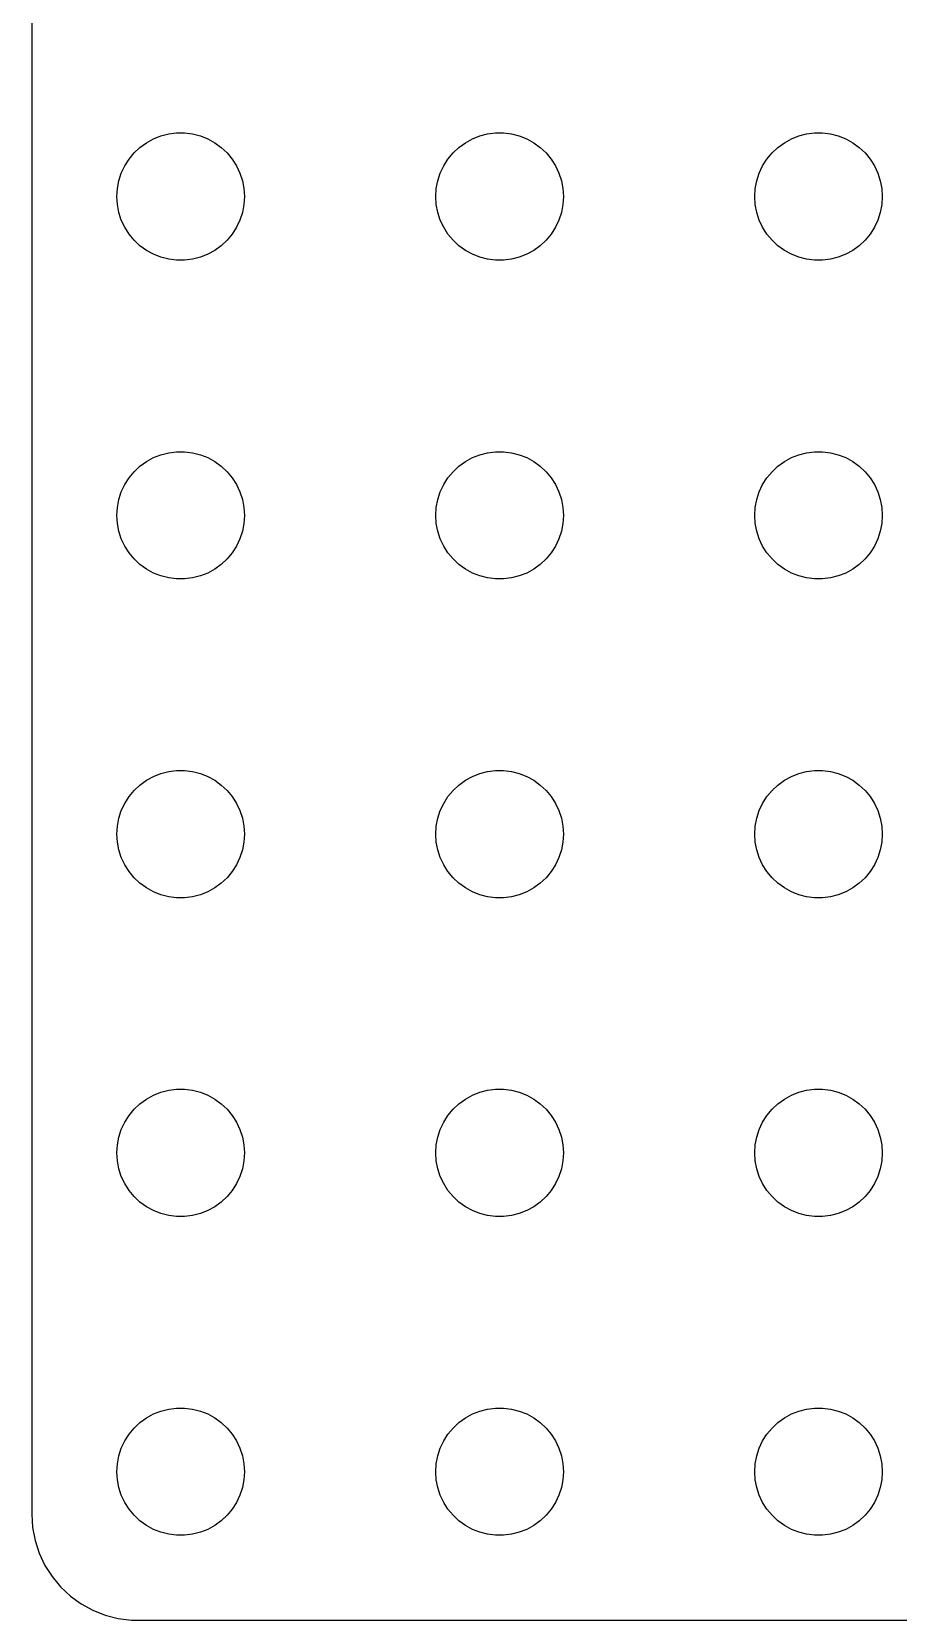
# Model space of a CAD drawing. Header units: metres. Extents: x 0 to 300, y 1 to 299.
# Drawn here: x 0.5 to 41.2, y 0.5 to 75.3 of the extents above; entities that cross this region are included whole.
import ezdxf

# ---------------------------------------------------------------- set-up
doc = ezdxf.new("R2010")
doc.units = ezdxf.units.M

msp = doc.modelspace()

# ---------------------------------------------------------------- linework, layer by layer
for p, q in [((0.5, 294.5), (0.5, 5.5)), ((6.22266, 70.2145), (6.57294, 70.3532)), ((6.57294, 70.3532), (6.93785, 70.4469)), ((6.93785, 70.4469), (7.31161, 70.4941)), ((7.31161, 70.4941), (7.68837, 70.4941)), ((7.68837, 70.4941), (8.06213, 70.4469)), ((8.06213, 70.4469), (8.42705, 70.3532)), ((8.42705, 70.3532), (8.77733, 70.2145)), ((21.2227, 70.2145), (21.5729, 70.3532)), ((21.5729, 70.3532), (21.9379, 70.4469)), ((21.9379, 70.4469), (22.3116, 70.4941)), ((22.3116, 70.4941), (22.6884, 70.4941)), ((22.6884, 70.4941), (23.0621, 70.4469)), ((23.0621, 70.4469), (23.427, 70.3532)), ((23.427, 70.3532), (23.7773, 70.2145)), ((36.2227, 70.2145), (36.5729, 70.3532)), ((36.5729, 70.3532), (36.9379, 70.4469)), ((36.9379, 70.4469), (37.3116, 70.4941)), ((37.3116, 70.4941), (37.6884, 70.4941)), ((37.6884, 70.4941), (38.0621, 70.4469)), ((38.0621, 70.4469), (38.427, 70.3532)), ((38.427, 70.3532), (38.7773, 70.2145)), ((5.07294, 69.2634), (5.31308, 69.5536)), ((5.31308, 69.5536), (5.58772, 69.8115)), ((5.58772, 69.8115), (5.89252, 70.033)), ((5.89252, 70.033), (6.22266, 70.2145)), ((8.77733, 70.2145), (9.10747, 70.033)), ((9.10747, 70.033), (9.41226, 69.8115)), ((9.41226, 69.8115), (9.6869, 69.5536)), ((9.6869, 69.5536), (9.92705, 69.2634)), ((20.0729, 69.2634), (20.3131, 69.5536)), ((20.3131, 69.5536), (20.5877, 69.8115)), ((20.5877, 69.8115), (20.8925, 70.033)), ((20.8925, 70.033), (21.2227, 70.2145)), ((23.7773, 70.2145), (24.1075, 70.033)), ((24.1075, 70.033), (24.4123, 69.8115)), ((24.4123, 69.8115), (24.6869, 69.5536)), ((24.6869, 69.5536), (24.927, 69.2634)), ((35.0729, 69.2634), (35.3131, 69.5536)), ((35.3131, 69.5536), (35.5877, 69.8115)), ((35.5877, 69.8115), (35.8925, 70.033)), ((35.8925, 70.033), (36.2227, 70.2145)), ((38.7773, 70.2145), (39.1075, 70.033)), ((39.1075, 70.033), (39.4123, 69.8115)), ((39.4123, 69.8115), (39.6869, 69.5536)), ((39.6869, 69.5536), (39.927, 69.2634)), ((4.71066, 68.6044), (4.87108, 68.9453)), ((4.87108, 68.9453), (5.07294, 69.2634)), ((9.92705, 69.2634), (10.1289, 68.9453)), ((10.1289, 68.9453), (10.2893, 68.6044)), ((19.7107, 68.6044), (19.8711, 68.9453)), ((19.8711, 68.9453), (20.0729, 69.2634)), ((24.927, 69.2634), (25.1289, 68.9453)), ((25.1289, 68.9453), (25.2893, 68.6044)), ((34.7107, 68.6044), (34.8711, 68.9453)), ((34.8711, 68.9453), (35.0729, 69.2634)), ((39.927, 69.2634), (40.1289, 68.9453)), ((40.1289, 68.9453), (40.2893, 68.6044)), ((4.52365, 67.876), (4.59424, 68.2461)), ((4.59424, 68.2461), (4.71066, 68.6044)), ((10.2893, 68.6044), (10.4057, 68.2461)), ((10.4057, 68.2461), (10.4763, 67.876)), ((19.5237, 67.876), (19.5942, 68.2461)), ((19.5942, 68.2461), (19.7107, 68.6044)), ((25.2893, 68.6044), (25.4057, 68.2461)), ((25.4057, 68.2461), (25.4763, 67.876)), ((34.5237, 67.876), (34.5942, 68.2461)), ((34.5942, 68.2461), (34.7107, 68.6044)), ((40.2893, 68.6044), (40.4057, 68.2461)), ((40.4057, 68.2461), (40.4763, 67.876)), ((4.5, 67.5), (4.52365, 67.876)), ((4.52365, 67.124), (4.5, 67.5)), ((10.4763, 67.876), (10.5, 67.5)), ((10.5, 67.5), (10.4763, 67.124)), ((19.5, 67.5), (19.5237, 67.876)), ((19.5237, 67.124), (19.5, 67.5)), ((25.4763, 67.876), (25.5, 67.5)), ((25.5, 67.5), (25.4763, 67.124)), ((34.5, 67.5), (34.5237, 67.876)), ((34.5237, 67.124), (34.5, 67.5)), ((40.4763, 67.876), (40.5, 67.5)), ((40.5, 67.5), (40.4763, 67.124)), ((4.59424, 66.7539), (4.52365, 67.124)), ((4.71066, 66.3956), (4.59424, 66.7539)), ((10.4057, 66.7539), (10.2893, 66.3956)), ((10.4763, 67.124), (10.4057, 66.7539)), ((19.5942, 66.7539), (19.5237, 67.124)), ((19.7107, 66.3956), (19.5942, 66.7539)), ((25.4057, 66.7539), (25.2893, 66.3956)), ((25.4763, 67.124), (25.4057, 66.7539)), ((34.5942, 66.7539), (34.5237, 67.124)), ((34.7107, 66.3956), (34.5942, 66.7539)), ((40.4057, 66.7539), (40.2893, 66.3956)), ((40.4763, 67.124), (40.4057, 66.7539)), ((4.87108, 66.0547), (4.71066, 66.3956)), ((5.07294, 65.7366), (4.87108, 66.0547)), ((10.1289, 66.0547), (9.92705, 65.7366)), ((10.2893, 66.3956), (10.1289, 66.0547)), ((19.8711, 66.0547), (19.7107, 66.3956)), ((20.0729, 65.7366), (19.8711, 66.0547)), ((25.1289, 66.0547), (24.927, 65.7366)), ((25.2893, 66.3956), (25.1289, 66.0547)), ((34.8711, 66.0547), (34.7107, 66.3956)), ((35.0729, 65.7366), (34.8711, 66.0547)), ((40.1289, 66.0547), (39.927, 65.7366)), ((40.2893, 66.3956), (40.1289, 66.0547)), ((5.31308, 65.4464), (5.07294, 65.7366)), ((5.58772, 65.1885), (5.31308, 65.4464)), ((5.89252, 64.967), (5.58772, 65.1885)), ((9.41226, 65.1885), (9.10747, 64.967)), ((9.6869, 65.4464), (9.41226, 65.1885)), ((9.92705, 65.7366), (9.6869, 65.4464)), ((20.3131, 65.4464), (20.0729, 65.7366)), ((20.5877, 65.1885), (20.3131, 65.4464)), ((20.8925, 64.967), (20.5877, 65.1885)), ((24.4123, 65.1885), (24.1075, 64.967)), ((24.6869, 65.4464), (24.4123, 65.1885)), ((24.927, 65.7366), (24.6869, 65.4464)), ((35.3131, 65.4464), (35.0729, 65.7366)), ((35.5877, 65.1885), (35.3131, 65.4464)), ((35.8925, 64.967), (35.5877, 65.1885)), ((39.4123, 65.1885), (39.1075, 64.967)), ((39.6869, 65.4464), (39.4123, 65.1885)), ((39.927, 65.7366), (39.6869, 65.4464)), ((6.22266, 64.7855), (5.89252, 64.967)), ((6.57294, 64.6468), (6.22266, 64.7855)), ((6.93785, 64.5531), (6.57294, 64.6468)), ((7.31161, 64.5059), (6.93785, 64.5531)), ((7.68837, 64.5059), (7.31161, 64.5059)), ((8.06213, 64.5531), (7.68837, 64.5059)), ((8.42705, 64.6468), (8.06213, 64.5531)), ((8.77733, 64.7855), (8.42705, 64.6468)), ((9.10747, 64.967), (8.77733, 64.7855)), ((21.2227, 64.7855), (20.8925, 64.967)), ((21.5729, 64.6468), (21.2227, 64.7855)), ((21.9379, 64.5531), (21.5729, 64.6468)), ((22.3116, 64.5059), (21.9379, 64.5531)), ((22.6884, 64.5059), (22.3116, 64.5059)), ((23.0621, 64.5531), (22.6884, 64.5059)), ((23.427, 64.6468), (23.0621, 64.5531)), ((23.7773, 64.7855), (23.427, 64.6468)), ((24.1075, 64.967), (23.7773, 64.7855)), ((36.2227, 64.7855), (35.8925, 64.967)), ((36.5729, 64.6468), (36.2227, 64.7855)), ((36.9379, 64.5531), (36.5729, 64.6468)), ((37.3116, 64.5059), (36.9379, 64.5531)), ((37.6884, 64.5059), (37.3116, 64.5059)), ((38.0621, 64.5531), (37.6884, 64.5059)), ((38.427, 64.6468), (38.0621, 64.5531)), ((38.7773, 64.7855), (38.427, 64.6468)), ((39.1075, 64.967), (38.7773, 64.7855)), ((6.22266, 55.2145), (6.57294, 55.3532)), ((6.57294, 55.3532), (6.93785, 55.4469)), ((6.93785, 55.4469), (7.31161, 55.4941)), ((7.31161, 55.4941), (7.68837, 55.4941)), ((7.68837, 55.4941), (8.06213, 55.4469)), ((8.06213, 55.4469), (8.42705, 55.3532)), ((8.42705, 55.3532), (8.77733, 55.2145)), ((21.2227, 55.2145), (21.5729, 55.3532)), ((21.5729, 55.3532), (21.9379, 55.4469)), ((21.9379, 55.4469), (22.3116, 55.4941)), ((22.3116, 55.4941), (22.6884, 55.4941)), ((22.6884, 55.4941), (23.0621, 55.4469)), ((23.0621, 55.4469), (23.427, 55.3532)), ((23.427, 55.3532), (23.7773, 55.2145)), ((36.2227, 55.2145), (36.5729, 55.3532)), ((36.5729, 55.3532), (36.9379, 55.4469)), ((36.9379, 55.4469), (37.3116, 55.4941)), ((37.3116, 55.4941), (37.6884, 55.4941)), ((37.6884, 55.4941), (38.0621, 55.4469)), ((38.0621, 55.4469), (38.427, 55.3532)), ((38.427, 55.3532), (38.7773, 55.2145)), ((5.31308, 54.5536), (5.58772, 54.8115)), ((5.58772, 54.8115), (5.89252, 55.033)), ((5.89252, 55.033), (6.22266, 55.2145)), ((8.77733, 55.2145), (9.10747, 55.033)), ((9.10747, 55.033), (9.41226, 54.8115)), ((9.41226, 54.8115), (9.6869, 54.5536)), ((20.3131, 54.5536), (20.5877, 54.8115)), ((20.5877, 54.8115), (20.8925, 55.033)), ((20.8925, 55.033), (21.2227, 55.2145)), ((23.7773, 55.2145), (24.1075, 55.033)), ((24.1075, 55.033), (24.4123, 54.8115)), ((24.4123, 54.8115), (24.6869, 54.5536)), ((35.3131, 54.5536), (35.5877, 54.8115)), ((35.5877, 54.8115), (35.8925, 55.033)), ((35.8925, 55.033), (36.2227, 55.2145)), ((38.7773, 55.2145), (39.1075, 55.033)), ((39.1075, 55.033), (39.4123, 54.8115)), ((39.4123, 54.8115), (39.6869, 54.5536)), ((4.71066, 53.6044), (4.87108, 53.9453)), ((4.87108, 53.9453), (5.07294, 54.2634)), ((5.07294, 54.2634), (5.31308, 54.5536)), ((9.6869, 54.5536), (9.92705, 54.2634)), ((9.92705, 54.2634), (10.1289, 53.9453)), ((10.1289, 53.9453), (10.2893, 53.6044)), ((19.7107, 53.6044), (19.8711, 53.9453)), ((19.8711, 53.9453), (20.0729, 54.2634)), ((20.0729, 54.2634), (20.3131, 54.5536)), ((24.6869, 54.5536), (24.927, 54.2634)), ((24.927, 54.2634), (25.1289, 53.9453)), ((25.1289, 53.9453), (25.2893, 53.6044)), ((34.7107, 53.6044), (34.8711, 53.9453)), ((34.8711, 53.9453), (35.0729, 54.2634)), ((35.0729, 54.2634), (35.3131, 54.5536)), ((39.6869, 54.5536), (39.927, 54.2634)), ((39.927, 54.2634), (40.1289, 53.9453)), ((40.1289, 53.9453), (40.2893, 53.6044)), ((4.52365, 52.876), (4.59424, 53.2461)), ((4.59424, 53.2461), (4.71066, 53.6044)), ((10.2893, 53.6044), (10.4057, 53.2461)), ((10.4057, 53.2461), (10.4763, 52.876)), ((19.5237, 52.876), (19.5942, 53.2461)), ((19.5942, 53.2461), (19.7107, 53.6044)), ((25.2893, 53.6044), (25.4057, 53.2461)), ((25.4057, 53.2461), (25.4763, 52.876)), ((34.5237, 52.876), (34.5942, 53.2461)), ((34.5942, 53.2461), (34.7107, 53.6044)), ((40.2893, 53.6044), (40.4057, 53.2461)), ((40.4057, 53.2461), (40.4763, 52.876)), ((4.5, 52.5), (4.52365, 52.876)), ((4.52365, 52.124), (4.5, 52.5)), ((10.4763, 52.876), (10.5, 52.5)), ((10.5, 52.5), (10.4763, 52.124)), ((19.5, 52.5), (19.5237, 52.876)), ((19.5237, 52.124), (19.5, 52.5)), ((25.4763, 52.876), (25.5, 52.5)), ((25.5, 52.5), (25.4763, 52.124)), ((34.5, 52.5), (34.5237, 52.876)), ((34.5237, 52.124), (34.5, 52.5)), ((40.4763, 52.876), (40.5, 52.5)), ((40.5, 52.5), (40.4763, 52.124)), ((4.59424, 51.7539), (4.52365, 52.124)), ((4.71066, 51.3956), (4.59424, 51.7539)), ((10.4057, 51.7539), (10.2893, 51.3956)), ((10.4763, 52.124), (10.4057, 51.7539)), ((19.5942, 51.7539), (19.5237, 52.124)), ((19.7107, 51.3956), (19.5942, 51.7539)), ((25.4057, 51.7539), (25.2893, 51.3956)), ((25.4763, 52.124), (25.4057, 51.7539)), ((34.5942, 51.7539), (34.5237, 52.124)), ((34.7107, 51.3956), (34.5942, 51.7539)), ((40.4057, 51.7539), (40.2893, 51.3956)), ((40.4763, 52.124), (40.4057, 51.7539)), ((4.87108, 51.0547), (4.71066, 51.3956)), ((5.07294, 50.7366), (4.87108, 51.0547)), ((10.1289, 51.0547), (9.92705, 50.7366)), ((10.2893, 51.3956), (10.1289, 51.0547)), ((19.8711, 51.0547), (19.7107, 51.3956)), ((20.0729, 50.7366), (19.8711, 51.0547)), ((25.1289, 51.0547), (24.927, 50.7366)), ((25.2893, 51.3956), (25.1289, 51.0547)), ((34.8711, 51.0547), (34.7107, 51.3956)), ((35.0729, 50.7366), (34.8711, 51.0547)), ((40.1289, 51.0547), (39.927, 50.7366)), ((40.2893, 51.3956), (40.1289, 51.0547)), ((5.31308, 50.4464), (5.07294, 50.7366)), ((5.58772, 50.1885), (5.31308, 50.4464)), ((5.89252, 49.967), (5.58772, 50.1885)), ((9.41226, 50.1885), (9.10747, 49.967)), ((9.6869, 50.4464), (9.41226, 50.1885)), ((9.92705, 50.7366), (9.6869, 50.4464)), ((20.3131, 50.4464), (20.0729, 50.7366)), ((20.5877, 50.1885), (20.3131, 50.4464)), ((20.8925, 49.967), (20.5877, 50.1885)), ((24.4123, 50.1885), (24.1075, 49.967)), ((24.6869, 50.4464), (24.4123, 50.1885)), ((24.927, 50.7366), (24.6869, 50.4464)), ((35.3131, 50.4464), (35.0729, 50.7366)), ((35.5877, 50.1885), (35.3131, 50.4464)), ((35.8925, 49.967), (35.5877, 50.1885)), ((39.4123, 50.1885), (39.1075, 49.967)), ((39.6869, 50.4464), (39.4123, 50.1885)), ((39.927, 50.7366), (39.6869, 50.4464)), ((6.22266, 49.7855), (5.89252, 49.967)), ((6.57294, 49.6468), (6.22266, 49.7855)), ((6.93785, 49.5531), (6.57294, 49.6468)), ((7.31161, 49.5059), (6.93785, 49.5531)), ((7.68837, 49.5059), (7.31161, 49.5059)), ((8.06213, 49.5531), (7.68837, 49.5059)), ((8.42705, 49.6468), (8.06213, 49.5531)), ((8.77733, 49.7855), (8.42705, 49.6468)), ((9.10747, 49.967), (8.77733, 49.7855)), ((21.2227, 49.7855), (20.8925, 49.967)), ((21.5729, 49.6468), (21.2227, 49.7855)), ((21.9379, 49.5531), (21.5729, 49.6468)), ((22.3116, 49.5059), (21.9379, 49.5531)), ((22.6884, 49.5059), (22.3116, 49.5059)), ((23.0621, 49.5531), (22.6884, 49.5059)), ((23.427, 49.6468), (23.0621, 49.5531)), ((23.7773, 49.7855), (23.427, 49.6468)), ((24.1075, 49.967), (23.7773, 49.7855)), ((36.2227, 49.7855), (35.8925, 49.967)), ((36.5729, 49.6468), (36.2227, 49.7855)), ((36.9379, 49.5531), (36.5729, 49.6468)), ((37.3116, 49.5059), (36.9379, 49.5531)), ((37.6884, 49.5059), (37.3116, 49.5059)), ((38.0621, 49.5531), (37.6884, 49.5059)), ((38.427, 49.6468), (38.0621, 49.5531)), ((38.7773, 49.7855), (38.427, 49.6468)), ((39.1075, 49.967), (38.7773, 49.7855)), ((6.57294, 40.3532), (6.93785, 40.4469)), ((6.93785, 40.4469), (7.31161, 40.4941)), ((7.31161, 40.4941), (7.68837, 40.4941)), ((7.68837, 40.4941), (8.06213, 40.4469)), ((8.06213, 40.4469), (8.42705, 40.3532)), ((21.5729, 40.3532), (21.9379, 40.4469)), ((21.9379, 40.4469), (22.3116, 40.4941)), ((22.3116, 40.4941), (22.6884, 40.4941)), ((22.6884, 40.4941), (23.0621, 40.4469)), ((23.0621, 40.4469), (23.427, 40.3532)), ((36.5729, 40.3532), (36.9379, 40.4469)), ((36.9379, 40.4469), (37.3116, 40.4941)), ((37.3116, 40.4941), (37.6884, 40.4941)), ((37.6884, 40.4941), (38.0621, 40.4469)), ((38.0621, 40.4469), (38.427, 40.3532)), ((5.31308, 39.5536), (5.58772, 39.8115)), ((5.58772, 39.8115), (5.89252, 40.033)), ((5.89252, 40.033), (6.22266, 40.2145)), ((6.22266, 40.2145), (6.57294, 40.3532)), ((8.42705, 40.3532), (8.77733, 40.2145)), ((8.77733, 40.2145), (9.10747, 40.033)), ((9.10747, 40.033), (9.41226, 39.8115)), ((9.41226, 39.8115), (9.6869, 39.5536)), ((20.3131, 39.5536), (20.5877, 39.8115)), ((20.5877, 39.8115), (20.8925, 40.033)), ((20.8925, 40.033), (21.2227, 40.2145)), ((21.2227, 40.2145), (21.5729, 40.3532)), ((23.427, 40.3532), (23.7773, 40.2145)), ((23.7773, 40.2145), (24.1075, 40.033)), ((24.1075, 40.033), (24.4123, 39.8115)), ((24.4123, 39.8115), (24.6869, 39.5536)), ((35.3131, 39.5536), (35.5877, 39.8115)), ((35.5877, 39.8115), (35.8925, 40.033)), ((35.8925, 40.033), (36.2227, 40.2145)), ((36.2227, 40.2145), (36.5729, 40.3532)), ((38.427, 40.3532), (38.7773, 40.2145)), ((38.7773, 40.2145), (39.1075, 40.033)), ((39.1075, 40.033), (39.4123, 39.8115)), ((39.4123, 39.8115), (39.6869, 39.5536)), ((4.71066, 38.6044), (4.87108, 38.9453)), ((4.87108, 38.9453), (5.07294, 39.2634)), ((5.07294, 39.2634), (5.31308, 39.5536)), ((9.6869, 39.5536), (9.92705, 39.2634)), ((9.92705, 39.2634), (10.1289, 38.9453)), ((10.1289, 38.9453), (10.2893, 38.6044)), ((19.7107, 38.6044), (19.8711, 38.9453)), ((19.8711, 38.9453), (20.0729, 39.2634)), ((20.0729, 39.2634), (20.3131, 39.5536)), ((24.6869, 39.5536), (24.927, 39.2634)), ((24.927, 39.2634), (25.1289, 38.9453)), ((25.1289, 38.9453), (25.2893, 38.6044)), ((34.7107, 38.6044), (34.8711, 38.9453)), ((34.8711, 38.9453), (35.0729, 39.2634)), ((35.0729, 39.2634), (35.3131, 39.5536)), ((39.6869, 39.5536), (39.927, 39.2634)), ((39.927, 39.2634), (40.1289, 38.9453)), ((40.1289, 38.9453), (40.2893, 38.6044)), ((4.52365, 37.876), (4.59424, 38.2461)), ((4.59424, 38.2461), (4.71066, 38.6044)), ((10.2893, 38.6044), (10.4057, 38.2461)), ((10.4057, 38.2461), (10.4763, 37.876)), ((19.5237, 37.876), (19.5942, 38.2461)), ((19.5942, 38.2461), (19.7107, 38.6044)), ((25.2893, 38.6044), (25.4057, 38.2461)), ((25.4057, 38.2461), (25.4763, 37.876)), ((34.5237, 37.876), (34.5942, 38.2461)), ((34.5942, 38.2461), (34.7107, 38.6044)), ((40.2893, 38.6044), (40.4057, 38.2461)), ((40.4057, 38.2461), (40.4763, 37.876)), ((4.5, 37.5), (4.52365, 37.876)), ((4.52365, 37.124), (4.5, 37.5)), ((10.4763, 37.876), (10.5, 37.5)), ((10.5, 37.5), (10.4763, 37.124)), ((19.5, 37.5), (19.5237, 37.876)), ((19.5237, 37.124), (19.5, 37.5)), ((25.4763, 37.876), (25.5, 37.5)), ((25.5, 37.5), (25.4763, 37.124)), ((34.5, 37.5), (34.5237, 37.876)), ((34.5237, 37.124), (34.5, 37.5)), ((40.4763, 37.876), (40.5, 37.5)), ((40.5, 37.5), (40.4763, 37.124)), ((4.59424, 36.7539), (4.52365, 37.124)), ((4.71066, 36.3956), (4.59424, 36.7539)), ((10.4057, 36.7539), (10.2893, 36.3956)), ((10.4763, 37.124), (10.4057, 36.7539)), ((19.5942, 36.7539), (19.5237, 37.124)), ((19.7107, 36.3956), (19.5942, 36.7539)), ((25.4057, 36.7539), (25.2893, 36.3956)), ((25.4763, 37.124), (25.4057, 36.7539)), ((34.5942, 36.7539), (34.5237, 37.124)), ((34.7107, 36.3956), (34.5942, 36.7539)), ((40.4057, 36.7539), (40.2893, 36.3956)), ((40.4763, 37.124), (40.4057, 36.7539)), ((4.87108, 36.0547), (4.71066, 36.3956)), ((5.07294, 35.7366), (4.87108, 36.0547)), ((10.1289, 36.0547), (9.92705, 35.7366)), ((10.2893, 36.3956), (10.1289, 36.0547)), ((19.8711, 36.0547), (19.7107, 36.3956)), ((20.0729, 35.7366), (19.8711, 36.0547)), ((25.1289, 36.0547), (24.927, 35.7366)), ((25.2893, 36.3956), (25.1289, 36.0547)), ((34.8711, 36.0547), (34.7107, 36.3956)), ((35.0729, 35.7366), (34.8711, 36.0547)), ((40.1289, 36.0547), (39.927, 35.7366)), ((40.2893, 36.3956), (40.1289, 36.0547)), ((5.31308, 35.4464), (5.07294, 35.7366)), ((5.58772, 35.1885), (5.31308, 35.4464)), ((5.89252, 34.967), (5.58772, 35.1885)), ((9.41226, 35.1885), (9.10747, 34.967)), ((9.6869, 35.4464), (9.41226, 35.1885)), ((9.92705, 35.7366), (9.6869, 35.4464)), ((20.3131, 35.4464), (20.0729, 35.7366)), ((20.5877, 35.1885), (20.3131, 35.4464)), ((20.8925, 34.967), (20.5877, 35.1885)), ((24.4123, 35.1885), (24.1075, 34.967)), ((24.6869, 35.4464), (24.4123, 35.1885)), ((24.927, 35.7366), (24.6869, 35.4464)), ((35.3131, 35.4464), (35.0729, 35.7366)), ((35.5877, 35.1885), (35.3131, 35.4464)), ((35.8925, 34.967), (35.5877, 35.1885)), ((39.4123, 35.1885), (39.1075, 34.967)), ((39.6869, 35.4464), (39.4123, 35.1885)), ((39.927, 35.7366), (39.6869, 35.4464)), ((6.22266, 34.7855), (5.89252, 34.967)), ((6.57294, 34.6468), (6.22266, 34.7855)), ((6.93785, 34.5531), (6.57294, 34.6468)), ((7.31161, 34.5059), (6.93785, 34.5531)), ((7.68837, 34.5059), (7.31161, 34.5059)), ((8.06213, 34.5531), (7.68837, 34.5059)), ((8.42705, 34.6468), (8.06213, 34.5531)), ((8.77733, 34.7855), (8.42705, 34.6468)), ((9.10747, 34.967), (8.77733, 34.7855)), ((21.2227, 34.7855), (20.8925, 34.967)), ((21.5729, 34.6468), (21.2227, 34.7855)), ((21.9379, 34.5531), (21.5729, 34.6468)), ((22.3116, 34.5059), (21.9379, 34.5531)), ((22.6884, 34.5059), (22.3116, 34.5059)), ((23.0621, 34.5531), (22.6884, 34.5059)), ((23.427, 34.6468), (23.0621, 34.5531)), ((23.7773, 34.7855), (23.427, 34.6468)), ((24.1075, 34.967), (23.7773, 34.7855)), ((36.2227, 34.7855), (35.8925, 34.967)), ((36.5729, 34.6468), (36.2227, 34.7855)), ((36.9379, 34.5531), (36.5729, 34.6468)), ((37.3116, 34.5059), (36.9379, 34.5531)), ((37.6884, 34.5059), (37.3116, 34.5059)), ((38.0621, 34.5531), (37.6884, 34.5059)), ((38.427, 34.6468), (38.0621, 34.5531)), ((38.7773, 34.7855), (38.427, 34.6468)), ((39.1075, 34.967), (38.7773, 34.7855)), ((6.57294, 25.3532), (6.93785, 25.4469)), ((6.93785, 25.4469), (7.31161, 25.4941)), ((7.31161, 25.4941), (7.68837, 25.4941)), ((7.68837, 25.4941), (8.06213, 25.4469)), ((8.06213, 25.4469), (8.42705, 25.3532)), ((21.5729, 25.3532), (21.9379, 25.4469)), ((21.9379, 25.4469), (22.3116, 25.4941)), ((22.3116, 25.4941), (22.6884, 25.4941)), ((22.6884, 25.4941), (23.0621, 25.4469)), ((23.0621, 25.4469), (23.427, 25.3532)), ((36.5729, 25.3532), (36.9379, 25.4469)), ((36.9379, 25.4469), (37.3116, 25.4941)), ((37.3116, 25.4941), (37.6884, 25.4941)), ((37.6884, 25.4941), (38.0621, 25.4469)), ((38.0621, 25.4469), (38.427, 25.3532)), ((5.31308, 24.5536), (5.58772, 24.8115)), ((5.58772, 24.8115), (5.89252, 25.033)), ((5.89252, 25.033), (6.22266, 25.2145)), ((6.22266, 25.2145), (6.57294, 25.3532)), ((8.42705, 25.3532), (8.77733, 25.2145)), ((8.77733, 25.2145), (9.10747, 25.033)), ((9.10747, 25.033), (9.41226, 24.8115)), ((9.41226, 24.8115), (9.6869, 24.5536)), ((20.3131, 24.5536), (20.5877, 24.8115)), ((20.5877, 24.8115), (20.8925, 25.033)), ((20.8925, 25.033), (21.2227, 25.2145)), ((21.2227, 25.2145), (21.5729, 25.3532)), ((23.427, 25.3532), (23.7773, 25.2145)), ((23.7773, 25.2145), (24.1075, 25.033)), ((24.1075, 25.033), (24.4123, 24.8115)), ((24.4123, 24.8115), (24.6869, 24.5536)), ((35.3131, 24.5536), (35.5877, 24.8115)), ((35.5877, 24.8115), (35.8925, 25.033)), ((35.8925, 25.033), (36.2227, 25.2145)), ((36.2227, 25.2145), (36.5729, 25.3532)), ((38.427, 25.3532), (38.7773, 25.2145)), ((38.7773, 25.2145), (39.1075, 25.033)), ((39.1075, 25.033), (39.4123, 24.8115)), ((39.4123, 24.8115), (39.6869, 24.5536)), ((4.71066, 23.6044), (4.87108, 23.9453)), ((4.87108, 23.9453), (5.07294, 24.2634)), ((5.07294, 24.2634), (5.31308, 24.5536)), ((9.6869, 24.5536), (9.92705, 24.2634)), ((9.92705, 24.2634), (10.1289, 23.9453)), ((10.1289, 23.9453), (10.2893, 23.6044)), ((19.7107, 23.6044), (19.8711, 23.9453)), ((19.8711, 23.9453), (20.0729, 24.2634)), ((20.0729, 24.2634), (20.3131, 24.5536)), ((24.6869, 24.5536), (24.927, 24.2634)), ((24.927, 24.2634), (25.1289, 23.9453)), ((25.1289, 23.9453), (25.2893, 23.6044)), ((34.7107, 23.6044), (34.8711, 23.9453)), ((34.8711, 23.9453), (35.0729, 24.2634)), ((35.0729, 24.2634), (35.3131, 24.5536)), ((39.6869, 24.5536), (39.927, 24.2634)), ((39.927, 24.2634), (40.1289, 23.9453)), ((40.1289, 23.9453), (40.2893, 23.6044)), ((4.52365, 22.876), (4.59424, 23.2461)), ((4.59424, 23.2461), (4.71066, 23.6044)), ((10.2893, 23.6044), (10.4057, 23.2461)), ((10.4057, 23.2461), (10.4763, 22.876)), ((19.5237, 22.876), (19.5942, 23.2461)), ((19.5942, 23.2461), (19.7107, 23.6044)), ((25.2893, 23.6044), (25.4057, 23.2461)), ((25.4057, 23.2461), (25.4763, 22.876)), ((34.5237, 22.876), (34.5942, 23.2461)), ((34.5942, 23.2461), (34.7107, 23.6044)), ((40.2893, 23.6044), (40.4057, 23.2461)), ((40.4057, 23.2461), (40.4763, 22.876)), ((4.5, 22.5), (4.52365, 22.876)), ((4.52365, 22.124), (4.5, 22.5)), ((10.4763, 22.876), (10.5, 22.5)), ((10.5, 22.5), (10.4763, 22.124)), ((19.5, 22.5), (19.5237, 22.876)), ((19.5237, 22.124), (19.5, 22.5)), ((25.4763, 22.876), (25.5, 22.5)), ((25.5, 22.5), (25.4763, 22.124)), ((34.5, 22.5), (34.5237, 22.876)), ((34.5237, 22.124), (34.5, 22.5)), ((40.4763, 22.876), (40.5, 22.5)), ((40.5, 22.5), (40.4763, 22.124)), ((4.59424, 21.7539), (4.52365, 22.124)), ((4.71066, 21.3956), (4.59424, 21.7539)), ((10.4057, 21.7539), (10.2893, 21.3956)), ((10.4763, 22.124), (10.4057, 21.7539)), ((19.5942, 21.7539), (19.5237, 22.124)), ((19.7107, 21.3956), (19.5942, 21.7539)), ((25.4057, 21.7539), (25.2893, 21.3956)), ((25.4763, 22.124), (25.4057, 21.7539)), ((34.5942, 21.7539), (34.5237, 22.124)), ((34.7107, 21.3956), (34.5942, 21.7539)), ((40.4057, 21.7539), (40.2893, 21.3956)), ((40.4763, 22.124), (40.4057, 21.7539)), ((4.87108, 21.0547), (4.71066, 21.3956)), ((5.07294, 20.7366), (4.87108, 21.0547)), ((10.1289, 21.0547), (9.92705, 20.7366)), ((10.2893, 21.3956), (10.1289, 21.0547)), ((19.8711, 21.0547), (19.7107, 21.3956)), ((20.0729, 20.7366), (19.8711, 21.0547)), ((25.1289, 21.0547), (24.927, 20.7366)), ((25.2893, 21.3956), (25.1289, 21.0547)), ((34.8711, 21.0547), (34.7107, 21.3956)), ((35.0729, 20.7366), (34.8711, 21.0547)), ((40.1289, 21.0547), (39.927, 20.7366)), ((40.2893, 21.3956), (40.1289, 21.0547)), ((5.31308, 20.4464), (5.07294, 20.7366)), ((5.58772, 20.1884), (5.31308, 20.4464)), ((5.89252, 19.967), (5.58772, 20.1884)), ((9.41226, 20.1884), (9.10747, 19.967)), ((9.6869, 20.4464), (9.41226, 20.1884)), ((9.92705, 20.7366), (9.6869, 20.4464)), ((20.3131, 20.4464), (20.0729, 20.7366)), ((20.5877, 20.1884), (20.3131, 20.4464)), ((20.8925, 19.967), (20.5877, 20.1884)), ((24.4123, 20.1884), (24.1075, 19.967)), ((24.6869, 20.4464), (24.4123, 20.1884)), ((24.927, 20.7366), (24.6869, 20.4464)), ((35.3131, 20.4464), (35.0729, 20.7366)), ((35.5877, 20.1884), (35.3131, 20.4464)), ((35.8925, 19.967), (35.5877, 20.1884)), ((39.4123, 20.1884), (39.1075, 19.967)), ((39.6869, 20.4464), (39.4123, 20.1884)), ((39.927, 20.7366), (39.6869, 20.4464)), ((6.22266, 19.7855), (5.89252, 19.967)), ((6.57294, 19.6468), (6.22266, 19.7855)), ((6.93785, 19.5531), (6.57294, 19.6468)), ((7.31161, 19.5059), (6.93785, 19.5531)), ((7.68837, 19.5059), (7.31161, 19.5059)), ((8.06213, 19.5531), (7.68837, 19.5059)), ((8.42705, 19.6468), (8.06213, 19.5531)), ((8.77733, 19.7855), (8.42705, 19.6468)), ((9.10747, 19.967), (8.77733, 19.7855)), ((21.2227, 19.7855), (20.8925, 19.967)), ((21.5729, 19.6468), (21.2227, 19.7855)), ((21.9379, 19.5531), (21.5729, 19.6468)), ((22.3116, 19.5059), (21.9379, 19.5531)), ((22.6884, 19.5059), (22.3116, 19.5059)), ((23.0621, 19.5531), (22.6884, 19.5059)), ((23.427, 19.6468), (23.0621, 19.5531)), ((23.7773, 19.7855), (23.427, 19.6468)), ((24.1075, 19.967), (23.7773, 19.7855)), ((36.2227, 19.7855), (35.8925, 19.967)), ((36.5729, 19.6468), (36.2227, 19.7855)), ((36.9379, 19.5531), (36.5729, 19.6468)), ((37.3116, 19.5059), (36.9379, 19.5531)), ((37.6884, 19.5059), (37.3116, 19.5059)), ((38.0621, 19.5531), (37.6884, 19.5059)), ((38.427, 19.6468), (38.0621, 19.5531)), ((38.7773, 19.7855), (38.427, 19.6468)), ((39.1075, 19.967), (38.7773, 19.7855)), ((6.93785, 10.4469), (7.31161, 10.4941)), ((7.31161, 10.4941), (7.68837, 10.4941)), ((7.68837, 10.4941), (8.06213, 10.4469)), ((21.9379, 10.4469), (22.3116, 10.4941)), ((22.3116, 10.4941), (22.6884, 10.4941)), ((22.6884, 10.4941), (23.0621, 10.4469)), ((36.9379, 10.4469), (37.3116, 10.4941)), ((37.3116, 10.4941), (37.6884, 10.4941)), ((37.6884, 10.4941), (38.0621, 10.4469)), ((5.31308, 9.55363), (5.58772, 9.81154)), ((5.58772, 9.81154), (5.89252, 10.033)), ((5.89252, 10.033), (6.22266, 10.2145)), ((6.22266, 10.2145), (6.57294, 10.3532)), ((6.57294, 10.3532), (6.93785, 10.4469)), ((8.06213, 10.4469), (8.42705, 10.3532)), ((8.42705, 10.3532), (8.77733, 10.2145)), ((8.77733, 10.2145), (9.10747, 10.033)), ((9.10747, 10.033), (9.41226, 9.81154)), ((9.41226, 9.81154), (9.6869, 9.55363)), ((20.3131, 9.55363), (20.5877, 9.81154)), ((20.5877, 9.81154), (20.8925, 10.033)), ((20.8925, 10.033), (21.2227, 10.2145)), ((21.2227, 10.2145), (21.5729, 10.3532)), ((21.5729, 10.3532), (21.9379, 10.4469)), ((23.0621, 10.4469), (23.427, 10.3532)), ((23.427, 10.3532), (23.7773, 10.2145)), ((23.7773, 10.2145), (24.1075, 10.033)), ((24.1075, 10.033), (24.4123, 9.81154)), ((24.4123, 9.81154), (24.6869, 9.55363)), ((35.3131, 9.55363), (35.5877, 9.81154)), ((35.5877, 9.81154), (35.8925, 10.033)), ((35.8925, 10.033), (36.2227, 10.2145)), ((36.2227, 10.2145), (36.5729, 10.3532)), ((36.5729, 10.3532), (36.9379, 10.4469)), ((38.0621, 10.4469), (38.427, 10.3532)), ((38.427, 10.3532), (38.7773, 10.2145)), ((38.7773, 10.2145), (39.1075, 10.033)), ((39.1075, 10.033), (39.4123, 9.81154)), ((39.4123, 9.81154), (39.6869, 9.55363)), ((4.87108, 8.94525), (5.07294, 9.26335)), ((5.07294, 9.26335), (5.31308, 9.55363)), ((9.6869, 9.55363), (9.92705, 9.26335)), ((9.92705, 9.26335), (10.1289, 8.94525)), ((19.8711, 8.94525), (20.0729, 9.26335)), ((20.0729, 9.26335), (20.3131, 9.55363)), ((24.6869, 9.55363), (24.927, 9.26335)), ((24.927, 9.26335), (25.1289, 8.94525)), ((34.8711, 8.94525), (35.0729, 9.26335)), ((35.0729, 9.26335), (35.3131, 9.55363)), ((39.6869, 9.55363), (39.927, 9.26335)), ((39.927, 9.26335), (40.1289, 8.94525)), ((4.52365, 7.87599), (4.59424, 8.24606)), ((4.59424, 8.24606), (4.71066, 8.60437)), ((4.71066, 8.60437), (4.87108, 8.94525)), ((10.1289, 8.94525), (10.2893, 8.60437)), ((10.2893, 8.60437), (10.4057, 8.24606)), ((10.4057, 8.24606), (10.4763, 7.87599)), ((19.5237, 7.87599), (19.5942, 8.24606)), ((19.5942, 8.24606), (19.7107, 8.60437)), ((19.7107, 8.60437), (19.8711, 8.94525)), ((25.1289, 8.94525), (25.2893, 8.60437)), ((25.2893, 8.60437), (25.4057, 8.24606)), ((25.4057, 8.24606), (25.4763, 7.87599)), ((34.5237, 7.87599), (34.5942, 8.24606)), ((34.5942, 8.24606), (34.7107, 8.60437)), ((34.7107, 8.60437), (34.8711, 8.94525)), ((40.1289, 8.94525), (40.2893, 8.60437)), ((40.2893, 8.60437), (40.4057, 8.24606)), ((40.4057, 8.24606), (40.4763, 7.87599)), ((4.5, 7.5), (4.52365, 7.87599)), ((4.52365, 7.12399), (4.5, 7.5)), ((10.4763, 7.87599), (10.5, 7.5)), ((10.5, 7.5), (10.4763, 7.12399)), ((19.5, 7.5), (19.5237, 7.87599)), ((19.5237, 7.12399), (19.5, 7.5)), ((25.4763, 7.87599), (25.5, 7.5)), ((25.5, 7.5), (25.4763, 7.12399)), ((34.5, 7.5), (34.5237, 7.87599)), ((34.5237, 7.12399), (34.5, 7.5)), ((40.4763, 7.87599), (40.5, 7.5)), ((40.5, 7.5), (40.4763, 7.12399)), ((4.59424, 6.75392), (4.52365, 7.12399)), ((4.71066, 6.39561), (4.59424, 6.75392)), ((10.4057, 6.75392), (10.2893, 6.39561)), ((10.4763, 7.12399), (10.4057, 6.75392)), ((19.5942, 6.75392), (19.5237, 7.12399)), ((19.7107, 6.39561), (19.5942, 6.75392)), ((25.4057, 6.75392), (25.2893, 6.39561)), ((25.4763, 7.12399), (25.4057, 6.75392)), ((34.5942, 6.75392), (34.5237, 7.12399)), ((34.7107, 6.39561), (34.5942, 6.75392)), ((40.4057, 6.75392), (40.2893, 6.39561)), ((40.4763, 7.12399), (40.4057, 6.75392)), ((4.87108, 6.05473), (4.71066, 6.39561)), ((5.07294, 5.73663), (4.87108, 6.05473)), ((10.1289, 6.05473), (9.92705, 5.73663)), ((10.2893, 6.39561), (10.1289, 6.05473)), ((19.8711, 6.05473), (19.7107, 6.39561)), ((20.0729, 5.73663), (19.8711, 6.05473)), ((25.1289, 6.05473), (24.927, 5.73663)), ((25.2893, 6.39561), (25.1289, 6.05473)), ((34.8711, 6.05473), (34.7107, 6.39561)), ((35.0729, 5.73663), (34.8711, 6.05473)), ((40.1289, 6.05473), (39.927, 5.73663)), ((40.2893, 6.39561), (40.1289, 6.05473)), ((0.5, 5.5), (0.53941, 4.87332)), ((5.31308, 5.44635), (5.07294, 5.73663)), ((5.58772, 5.18845), (5.31308, 5.44635)), ((9.6869, 5.44635), (9.41226, 5.18845)), ((9.92705, 5.73663), (9.6869, 5.44635)), ((20.3131, 5.44635), (20.0729, 5.73663)), ((20.5877, 5.18845), (20.3131, 5.44635)), ((24.6869, 5.44635), (24.4123, 5.18845)), ((24.927, 5.73663), (24.6869, 5.44635)), ((35.3131, 5.44635), (35.0729, 5.73663)), ((35.5877, 5.18845), (35.3131, 5.44635)), ((39.6869, 5.44635), (39.4123, 5.18845)), ((39.927, 5.73663), (39.6869, 5.44635)), ((0.53941, 4.87332), (0.65707, 4.25655)), ((5.89252, 4.96701), (5.58772, 5.18845)), ((6.22266, 4.78551), (5.89252, 4.96701)), ((6.57294, 4.64682), (6.22266, 4.78551)), ((6.93785, 4.55313), (6.57294, 4.64682)), ((7.31161, 4.50591), (6.93785, 4.55313)), ((7.68837, 4.50591), (7.31161, 4.50591)), ((8.06213, 4.55313), (7.68837, 4.50591)), ((8.42705, 4.64682), (8.06213, 4.55313)), ((8.77733, 4.78551), (8.42705, 4.64682)), ((9.10747, 4.96701), (8.77733, 4.78551)), ((9.41226, 5.18845), (9.10747, 4.96701)), ((20.8925, 4.96701), (20.5877, 5.18845)), ((21.2227, 4.78551), (20.8925, 4.96701)), ((21.5729, 4.64682), (21.2227, 4.78551)), ((21.9379, 4.55313), (21.5729, 4.64682)), ((22.3116, 4.50591), (21.9379, 4.55313)), ((22.6884, 4.50591), (22.3116, 4.50591)), ((23.0621, 4.55313), (22.6884, 4.50591)), ((23.427, 4.64682), (23.0621, 4.55313)), ((23.7773, 4.78551), (23.427, 4.64682)), ((24.1075, 4.96701), (23.7773, 4.78551)), ((24.4123, 5.18845), (24.1075, 4.96701)), ((35.8925, 4.96701), (35.5877, 5.18845)), ((36.2227, 4.78551), (35.8925, 4.96701)), ((36.5729, 4.64682), (36.2227, 4.78551)), ((36.9379, 4.55313), (36.5729, 4.64682)), ((37.3116, 4.50591), (36.9379, 4.55313)), ((37.6884, 4.50591), (37.3116, 4.50591)), ((38.0621, 4.55313), (37.6884, 4.50591)), ((38.427, 4.64682), (38.0621, 4.55313)), ((38.7773, 4.78551), (38.427, 4.64682)), ((39.1075, 4.96701), (38.7773, 4.78551)), ((39.4123, 5.18845), (39.1075, 4.96701)), ((0.65707, 4.25655), (0.85111, 3.65936)), ((0.85111, 3.65936), (1.11845, 3.09122)), ((1.11845, 3.09122), (1.45491, 2.56107)), ((1.45491, 2.56107), (1.85515, 2.07726)), ((1.85515, 2.07726), (2.31287, 1.64743)), ((2.31287, 1.64743), (2.82086, 1.27835)), ((2.82086, 1.27835), (3.37109, 0.97586)), ((3.37109, 0.97586), (3.95491, 0.7447)), ((3.95491, 0.7447), (4.56308, 0.58856)), ((4.56308, 0.58856), (5.18604, 0.50986)), ((5.18604, 0.50986), (294.814, 0.50986))]:
    msp.add_line(p, q)

doc.saveas('drawing.dxf')
